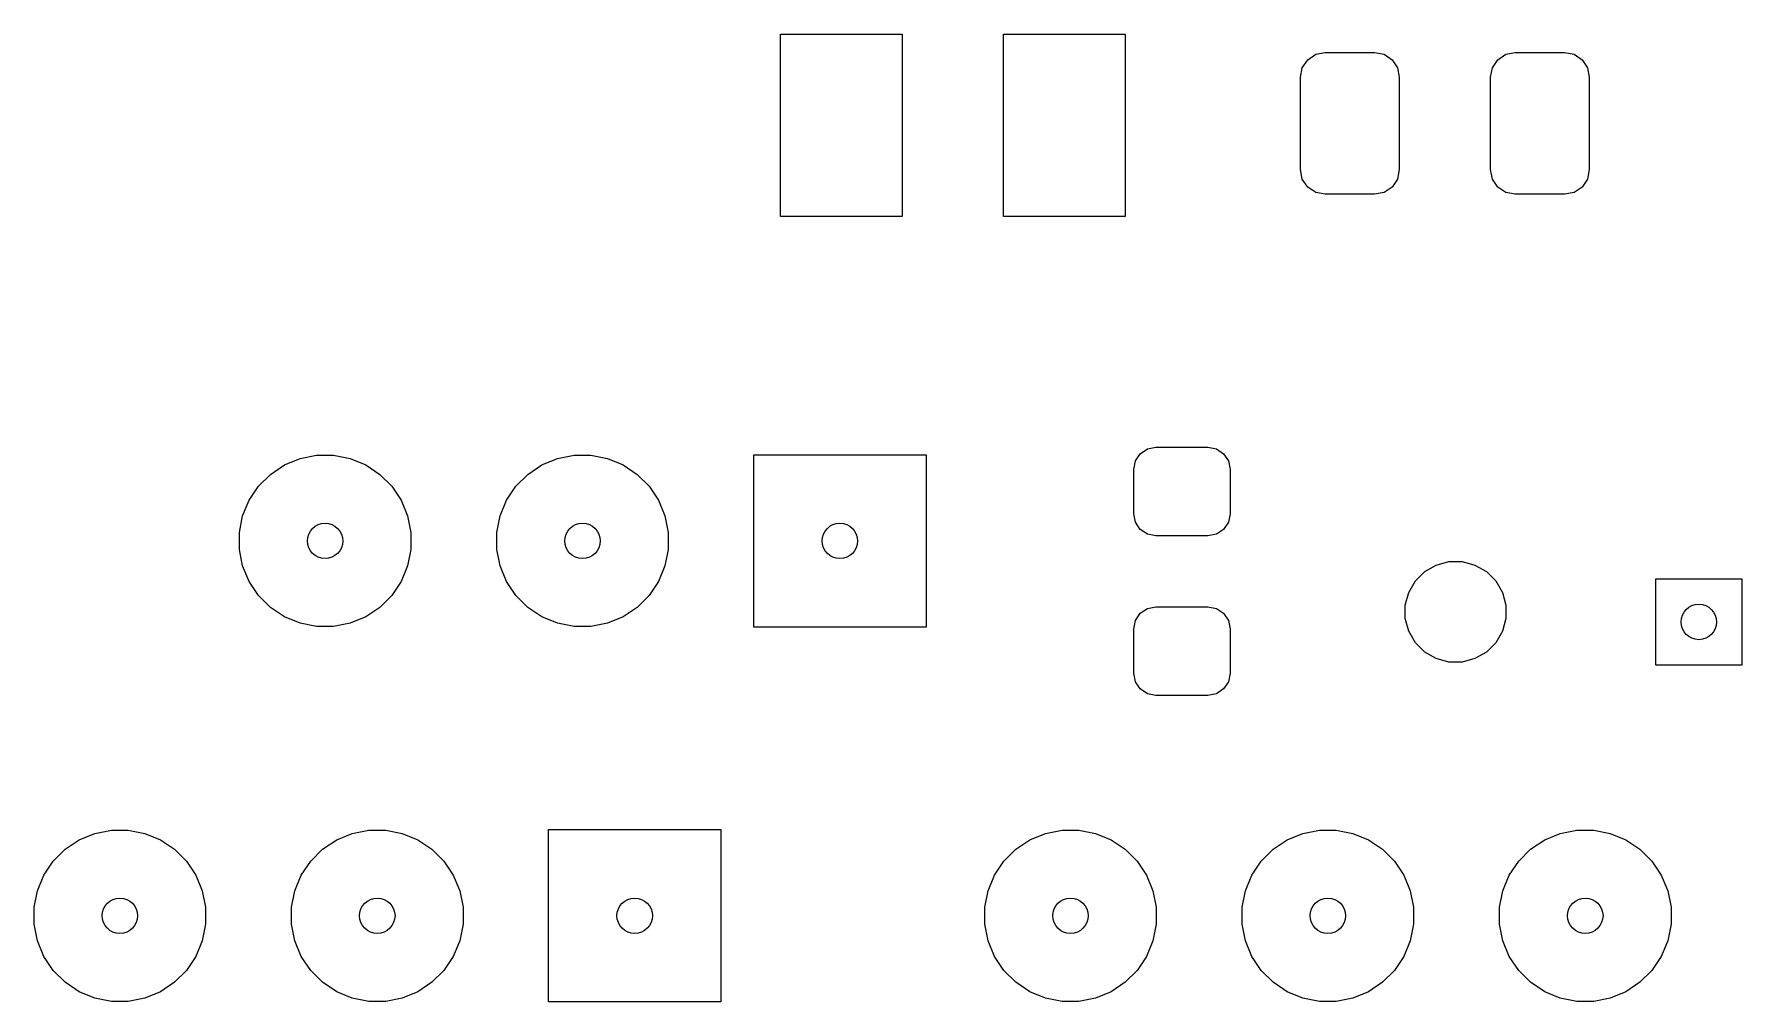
# Model space of a CAD drawing. Extents: x 2.11 to 4.44, y -4.7 to -3.04.
# Drawn here: x 2.964 to 3.627, y -4.699 to -4.323 of the extents above; entities that cross this region are included whole.
import ezdxf

# ---------------------------------------------------------------- set-up
doc = ezdxf.new("R2010")
doc.units = 0
doc.header["$MEASUREMENT"] = 0
doc.layers.add('BLACK', color=7, linetype='CONTINUOUS')

msp = doc.modelspace()

# ---------------------------------------------------------------- linework, layer by layer
at = {"layer": 'BLACK', "linetype": 'CONTINUOUS'}
for p, q in [((3.25354, -4.3936), (3.25354, -4.32274)), ((3.25354, -4.32274), (3.30079, -4.32274)), ((3.30079, -4.32274), (3.30079, -4.3936)), ((3.34016, -4.3936), (3.34016, -4.32274)), ((3.34016, -4.32274), (3.3874, -4.32274)), ((3.3874, -4.32274), (3.3874, -4.3936)), ((3.4583, -4.33266), (3.46142, -4.33058)), ((3.46142, -4.33058), (3.46509, -4.32985)), ((3.46509, -4.32985), (3.48428, -4.32985)), ((3.48428, -4.32985), (3.48795, -4.33058)), ((3.48795, -4.33058), (3.49107, -4.33266)), ((3.53212, -4.33266), (3.53524, -4.33058)), ((3.53524, -4.33058), (3.53891, -4.32985)), ((3.53891, -4.32985), (3.5581, -4.32985)), ((3.5581, -4.32985), (3.56177, -4.33058)), ((3.56177, -4.33058), (3.56489, -4.33266)), ((3.45549, -4.33944), (3.45622, -4.33577)), ((3.45622, -4.33577), (3.4583, -4.33266)), ((3.49107, -4.33266), (3.49315, -4.33577)), ((3.49315, -4.33577), (3.49388, -4.33944)), ((3.52931, -4.33944), (3.53004, -4.33577)), ((3.53004, -4.33577), (3.53212, -4.33266)), ((3.56489, -4.33266), (3.56697, -4.33577)), ((3.56697, -4.33577), (3.5677, -4.33944)), ((3.45549, -4.37537), (3.45549, -4.33944)), ((3.49388, -4.33944), (3.49388, -4.37537)), ((3.52931, -4.37537), (3.52931, -4.33944)), ((3.5677, -4.33944), (3.5677, -4.37537)), ((3.45622, -4.37904), (3.45549, -4.37537)), ((3.49388, -4.37537), (3.49315, -4.37904)), ((3.53004, -4.37904), (3.52931, -4.37537)), ((3.5677, -4.37537), (3.56697, -4.37904)), ((3.4583, -4.38216), (3.45622, -4.37904)), ((3.46142, -4.38424), (3.4583, -4.38216)), ((3.46509, -4.38497), (3.46142, -4.38424)), ((3.48428, -4.38497), (3.46509, -4.38497)), ((3.48795, -4.38424), (3.48428, -4.38497)), ((3.49107, -4.38216), (3.48795, -4.38424)), ((3.49315, -4.37904), (3.49107, -4.38216)), ((3.53212, -4.38216), (3.53004, -4.37904)), ((3.53524, -4.38424), (3.53212, -4.38216)), ((3.53891, -4.38497), (3.53524, -4.38424)), ((3.5581, -4.38497), (3.53891, -4.38497)), ((3.56177, -4.38424), (3.5581, -4.38497)), ((3.56489, -4.38216), (3.56177, -4.38424)), ((3.56697, -4.37904), (3.56489, -4.38216)), ((3.30079, -4.3936), (3.25354, -4.3936)), ((3.3874, -4.3936), (3.34016, -4.3936)), ((3.39327, -4.48579), (3.39606, -4.48392)), ((3.39606, -4.48392), (3.39936, -4.48327)), ((3.39936, -4.48327), (3.41954, -4.48327)), ((3.41954, -4.48327), (3.42283, -4.48392)), ((3.42283, -4.48392), (3.42563, -4.48579)), ((3.05535, -4.49382), (3.0608, -4.49017)), ((3.0608, -4.49017), (3.06686, -4.48766)), ((3.06686, -4.48766), (3.07329, -4.48638)), ((3.07329, -4.48638), (3.07985, -4.48638)), ((3.07985, -4.48638), (3.08629, -4.48766)), ((3.08629, -4.48766), (3.09235, -4.49017)), ((3.09235, -4.49017), (3.0978, -4.49382)), ((3.15535, -4.49382), (3.1608, -4.49017)), ((3.1608, -4.49017), (3.16686, -4.48766)), ((3.16686, -4.48766), (3.17329, -4.48638)), ((3.17329, -4.48638), (3.17985, -4.48638)), ((3.17985, -4.48638), (3.18629, -4.48766)), ((3.18629, -4.48766), (3.19235, -4.49017)), ((3.19235, -4.49017), (3.1978, -4.49382)), ((3.24311, -4.55315), (3.24311, -4.48622)), ((3.24311, -4.48622), (3.31004, -4.48622)), ((3.31004, -4.48622), (3.31004, -4.55315)), ((3.39075, -4.49188), (3.3914, -4.48858)), ((3.3914, -4.48858), (3.39327, -4.48579)), ((3.42563, -4.48579), (3.42749, -4.48858)), ((3.42749, -4.48858), (3.42815, -4.49188)), ((3.05071, -4.49846), (3.05535, -4.49382)), ((3.0978, -4.49382), (3.10244, -4.49846)), ((3.15071, -4.49846), (3.15535, -4.49382)), ((3.1978, -4.49382), (3.20244, -4.49846)), ((3.39075, -4.5091), (3.39075, -4.49188)), ((3.42815, -4.49188), (3.42815, -4.5091)), ((3.04455, -4.50997), (3.04706, -4.50391)), ((3.04706, -4.50391), (3.05071, -4.49846)), ((3.10244, -4.49846), (3.10609, -4.50391)), ((3.10609, -4.50391), (3.1086, -4.50997)), ((3.14455, -4.50997), (3.14706, -4.50391)), ((3.14706, -4.50391), (3.15071, -4.49846)), ((3.20244, -4.49846), (3.20609, -4.50391)), ((3.20609, -4.50391), (3.2086, -4.50997)), ((3.04327, -4.5164), (3.04455, -4.50997)), ((3.1086, -4.50997), (3.10988, -4.5164)), ((3.14327, -4.5164), (3.14455, -4.50997)), ((3.2086, -4.50997), (3.20988, -4.5164)), ((3.3914, -4.5124), (3.39075, -4.5091)), ((3.42815, -4.5091), (3.42749, -4.5124)), ((3.04327, -4.52297), (3.04327, -4.5164)), ((3.10988, -4.5164), (3.10988, -4.52297)), ((3.14327, -4.52297), (3.14327, -4.5164)), ((3.20988, -4.5164), (3.20988, -4.52297)), ((3.39327, -4.51519), (3.3914, -4.5124)), ((3.39606, -4.51706), (3.39327, -4.51519)), ((3.39936, -4.51772), (3.39606, -4.51706)), ((3.41954, -4.51772), (3.39936, -4.51772)), ((3.42283, -4.51706), (3.41954, -4.51772)), ((3.42563, -4.51519), (3.42283, -4.51706)), ((3.42749, -4.5124), (3.42563, -4.51519)), ((3.04455, -4.5294), (3.04327, -4.52297)), ((3.10988, -4.52297), (3.1086, -4.5294)), ((3.14455, -4.5294), (3.14327, -4.52297)), ((3.20988, -4.52297), (3.2086, -4.5294)), ((3.04706, -4.53546), (3.04455, -4.5294)), ((3.1086, -4.5294), (3.10609, -4.53546)), ((3.14706, -4.53546), (3.14455, -4.5294)), ((3.2086, -4.5294), (3.20609, -4.53546)), ((3.50376, -4.53163), (3.50821, -4.52906)), ((3.50821, -4.52906), (3.51318, -4.52773)), ((3.51318, -4.52773), (3.51832, -4.52773)), ((3.51832, -4.52773), (3.52328, -4.52906)), ((3.52328, -4.52906), (3.52773, -4.53163)), ((3.05071, -4.54091), (3.04706, -4.53546)), ((3.10609, -4.53546), (3.10244, -4.54091)), ((3.15071, -4.54091), (3.14706, -4.53546)), ((3.20609, -4.53546), (3.20244, -4.54091)), ((3.49756, -4.53971), (3.50013, -4.53526)), ((3.50013, -4.53526), (3.50376, -4.53163)), ((3.52773, -4.53163), (3.53137, -4.53526)), ((3.53137, -4.53526), (3.53393, -4.53971)), ((3.5935, -4.56791), (3.5935, -4.53445)), ((3.5935, -4.53445), (3.62697, -4.53445)), ((3.62697, -4.53445), (3.62697, -4.56791)), ((3.05535, -4.54555), (3.05071, -4.54091)), ((3.10244, -4.54091), (3.0978, -4.54555)), ((3.15535, -4.54555), (3.15071, -4.54091)), ((3.20244, -4.54091), (3.1978, -4.54555)), ((3.49623, -4.54467), (3.49756, -4.53971)), ((3.53393, -4.53971), (3.53526, -4.54467)), ((3.0608, -4.5492), (3.05535, -4.54555)), ((3.06686, -4.55171), (3.0608, -4.5492)), ((3.09235, -4.5492), (3.08629, -4.55171)), ((3.0978, -4.54555), (3.09235, -4.5492)), ((3.1608, -4.5492), (3.15535, -4.54555)), ((3.16686, -4.55171), (3.1608, -4.5492)), ((3.19235, -4.5492), (3.18629, -4.55171)), ((3.1978, -4.54555), (3.19235, -4.5492)), ((3.39075, -4.55389), (3.3914, -4.55059)), ((3.3914, -4.55059), (3.39327, -4.5478)), ((3.39327, -4.5478), (3.39606, -4.54593)), ((3.39606, -4.54593), (3.39936, -4.54528)), ((3.39936, -4.54528), (3.41954, -4.54528)), ((3.41954, -4.54528), (3.42283, -4.54593)), ((3.42283, -4.54593), (3.42563, -4.5478)), ((3.42563, -4.5478), (3.42749, -4.55059)), ((3.42749, -4.55059), (3.42815, -4.55389)), ((3.49623, -4.54981), (3.49623, -4.54467)), ((3.49756, -4.55478), (3.49623, -4.54981)), ((3.53526, -4.54981), (3.53393, -4.55478)), ((3.53526, -4.54467), (3.53526, -4.54981)), ((3.07329, -4.55299), (3.06686, -4.55171)), ((3.07985, -4.55299), (3.07329, -4.55299)), ((3.08629, -4.55171), (3.07985, -4.55299)), ((3.17329, -4.55299), (3.16686, -4.55171)), ((3.17985, -4.55299), (3.17329, -4.55299)), ((3.18629, -4.55171), (3.17985, -4.55299)), ((3.31004, -4.55315), (3.24311, -4.55315)), ((3.39075, -4.57111), (3.39075, -4.55389)), ((3.42815, -4.55389), (3.42815, -4.57111)), ((3.50013, -4.55923), (3.49756, -4.55478)), ((3.53393, -4.55478), (3.53137, -4.55923)), ((3.50376, -4.56286), (3.50013, -4.55923)), ((3.50821, -4.56543), (3.50376, -4.56286)), ((3.52773, -4.56286), (3.52328, -4.56543)), ((3.53137, -4.55923), (3.52773, -4.56286)), ((3.51318, -4.56676), (3.50821, -4.56543)), ((3.51832, -4.56676), (3.51318, -4.56676)), ((3.52328, -4.56543), (3.51832, -4.56676)), ((3.62697, -4.56791), (3.5935, -4.56791)), ((3.3914, -4.57441), (3.39075, -4.57111)), ((3.39327, -4.5772), (3.3914, -4.57441)), ((3.39606, -4.57907), (3.39327, -4.5772)), ((3.42563, -4.5772), (3.42283, -4.57907)), ((3.42749, -4.57441), (3.42563, -4.5772)), ((3.42815, -4.57111), (3.42749, -4.57441)), ((3.39936, -4.57972), (3.39606, -4.57907)), ((3.41954, -4.57972), (3.39936, -4.57972)), ((3.42283, -4.57907), (3.41954, -4.57972)), ((2.97562, -4.63949), (2.98108, -4.63584)), ((2.98108, -4.63584), (2.98714, -4.63333)), ((2.98714, -4.63333), (2.99357, -4.63205)), ((2.99357, -4.63205), (3.00013, -4.63205)), ((3.00013, -4.63205), (3.00656, -4.63333)), ((3.00656, -4.63333), (3.01263, -4.63584)), ((3.01263, -4.63584), (3.01808, -4.63949)), ((3.07562, -4.63949), (3.08108, -4.63584)), ((3.08108, -4.63584), (3.08714, -4.63333)), ((3.08714, -4.63333), (3.09357, -4.63205)), ((3.09357, -4.63205), (3.10013, -4.63205)), ((3.10013, -4.63205), (3.10656, -4.63333)), ((3.10656, -4.63333), (3.11263, -4.63584)), ((3.11263, -4.63584), (3.11808, -4.63949)), ((3.16339, -4.69882), (3.16339, -4.63189)), ((3.16339, -4.63189), (3.23031, -4.63189)), ((3.23031, -4.63189), (3.23031, -4.69882)), ((3.34491, -4.63949), (3.35037, -4.63584)), ((3.35037, -4.63584), (3.35643, -4.63333)), ((3.35643, -4.63333), (3.36286, -4.63205)), ((3.36286, -4.63205), (3.36942, -4.63205)), ((3.36942, -4.63205), (3.37586, -4.63333)), ((3.37586, -4.63333), (3.38192, -4.63584)), ((3.38192, -4.63584), (3.38737, -4.63949)), ((3.44491, -4.63949), (3.45037, -4.63584)), ((3.45037, -4.63584), (3.45643, -4.63333)), ((3.45643, -4.63333), (3.46286, -4.63205)), ((3.46286, -4.63205), (3.46942, -4.63205)), ((3.46942, -4.63205), (3.47586, -4.63333)), ((3.47586, -4.63333), (3.48192, -4.63584)), ((3.48192, -4.63584), (3.48737, -4.63949)), ((3.54491, -4.63949), (3.55037, -4.63584)), ((3.55037, -4.63584), (3.55643, -4.63333)), ((3.55643, -4.63333), (3.56286, -4.63205)), ((3.56286, -4.63205), (3.56942, -4.63205)), ((3.56942, -4.63205), (3.57586, -4.63333)), ((3.57586, -4.63333), (3.58192, -4.63584)), ((3.58192, -4.63584), (3.58737, -4.63949)), ((2.97098, -4.64412), (2.97562, -4.63949)), ((3.01808, -4.63949), (3.02272, -4.64412)), ((3.07098, -4.64412), (3.07562, -4.63949)), ((3.11808, -4.63949), (3.12272, -4.64412)), ((3.34027, -4.64412), (3.34491, -4.63949)), ((3.38737, -4.63949), (3.39201, -4.64412)), ((3.44027, -4.64412), (3.44491, -4.63949)), ((3.48737, -4.63949), (3.49201, -4.64412)), ((3.54027, -4.64412), (3.54491, -4.63949)), ((3.58737, -4.63949), (3.59201, -4.64412)), ((2.96483, -4.65564), (2.96734, -4.64958)), ((2.96734, -4.64958), (2.97098, -4.64412)), ((3.02272, -4.64412), (3.02636, -4.64958)), ((3.02636, -4.64958), (3.02887, -4.65564)), ((3.06483, -4.65564), (3.06734, -4.64958)), ((3.06734, -4.64958), (3.07098, -4.64412)), ((3.12272, -4.64412), (3.12636, -4.64958)), ((3.12636, -4.64958), (3.12887, -4.65564)), ((3.33412, -4.65564), (3.33663, -4.64958)), ((3.33663, -4.64958), (3.34027, -4.64412)), ((3.39201, -4.64412), (3.39565, -4.64958)), ((3.39565, -4.64958), (3.39817, -4.65564)), ((3.43412, -4.65564), (3.43663, -4.64958)), ((3.43663, -4.64958), (3.44027, -4.64412)), ((3.49201, -4.64412), (3.49565, -4.64958)), ((3.49565, -4.64958), (3.49817, -4.65564)), ((3.53412, -4.65564), (3.53663, -4.64958)), ((3.53663, -4.64958), (3.54027, -4.64412)), ((3.59201, -4.64412), (3.59565, -4.64958)), ((3.59565, -4.64958), (3.59817, -4.65564)), ((2.96355, -4.66207), (2.96483, -4.65564)), ((3.02887, -4.65564), (3.03015, -4.66207)), ((3.06355, -4.66207), (3.06483, -4.65564)), ((3.12887, -4.65564), (3.13015, -4.66207)), ((3.33284, -4.66207), (3.33412, -4.65564)), ((3.39817, -4.65564), (3.39945, -4.66207)), ((3.43284, -4.66207), (3.43412, -4.65564)), ((3.49817, -4.65564), (3.49945, -4.66207)), ((3.53284, -4.66207), (3.53412, -4.65564)), ((3.59817, -4.65564), (3.59945, -4.66207)), ((2.96355, -4.66863), (2.96355, -4.66207)), ((3.03015, -4.66207), (3.03015, -4.66863)), ((3.06355, -4.66863), (3.06355, -4.66207)), ((3.13015, -4.66207), (3.13015, -4.66863)), ((3.33284, -4.66863), (3.33284, -4.66207)), ((3.39945, -4.66207), (3.39945, -4.66863)), ((3.43284, -4.66863), (3.43284, -4.66207)), ((3.49945, -4.66207), (3.49945, -4.66863)), ((3.53284, -4.66863), (3.53284, -4.66207)), ((3.59945, -4.66207), (3.59945, -4.66863)), ((2.96483, -4.67507), (2.96355, -4.66863)), ((3.03015, -4.66863), (3.02887, -4.67507)), ((3.06483, -4.67507), (3.06355, -4.66863)), ((3.13015, -4.66863), (3.12887, -4.67507)), ((3.33412, -4.67507), (3.33284, -4.66863)), ((3.39945, -4.66863), (3.39817, -4.67507)), ((3.43412, -4.67507), (3.43284, -4.66863)), ((3.49945, -4.66863), (3.49817, -4.67507)), ((3.53412, -4.67507), (3.53284, -4.66863)), ((3.59945, -4.66863), (3.59817, -4.67507)), ((2.96734, -4.68113), (2.96483, -4.67507)), ((3.02887, -4.67507), (3.02636, -4.68113)), ((3.06734, -4.68113), (3.06483, -4.67507)), ((3.12887, -4.67507), (3.12636, -4.68113)), ((3.33663, -4.68113), (3.33412, -4.67507)), ((3.39817, -4.67507), (3.39565, -4.68113)), ((3.43663, -4.68113), (3.43412, -4.67507)), ((3.49817, -4.67507), (3.49565, -4.68113)), ((3.53663, -4.68113), (3.53412, -4.67507)), ((3.59817, -4.67507), (3.59565, -4.68113)), ((2.97098, -4.68658), (2.96734, -4.68113)), ((3.02636, -4.68113), (3.02272, -4.68658)), ((3.07098, -4.68658), (3.06734, -4.68113)), ((3.12636, -4.68113), (3.12272, -4.68658)), ((3.34027, -4.68658), (3.33663, -4.68113)), ((3.39565, -4.68113), (3.39201, -4.68658)), ((3.44027, -4.68658), (3.43663, -4.68113)), ((3.49565, -4.68113), (3.49201, -4.68658)), ((3.54027, -4.68658), (3.53663, -4.68113)), ((3.59565, -4.68113), (3.59201, -4.68658)), ((2.97562, -4.69122), (2.97098, -4.68658)), ((3.02272, -4.68658), (3.01808, -4.69122)), ((3.07562, -4.69122), (3.07098, -4.68658)), ((3.12272, -4.68658), (3.11808, -4.69122)), ((3.34491, -4.69122), (3.34027, -4.68658)), ((3.39201, -4.68658), (3.38737, -4.69122)), ((3.44491, -4.69122), (3.44027, -4.68658)), ((3.49201, -4.68658), (3.48737, -4.69122)), ((3.54491, -4.69122), (3.54027, -4.68658)), ((3.59201, -4.68658), (3.58737, -4.69122)), ((2.98108, -4.69487), (2.97562, -4.69122)), ((2.98714, -4.69738), (2.98108, -4.69487)), ((3.01263, -4.69487), (3.00656, -4.69738)), ((3.01808, -4.69122), (3.01263, -4.69487)), ((3.08108, -4.69487), (3.07562, -4.69122)), ((3.08714, -4.69738), (3.08108, -4.69487)), ((3.11263, -4.69487), (3.10656, -4.69738)), ((3.11808, -4.69122), (3.11263, -4.69487)), ((3.35037, -4.69487), (3.34491, -4.69122)), ((3.35643, -4.69738), (3.35037, -4.69487)), ((3.38192, -4.69487), (3.37586, -4.69738)), ((3.38737, -4.69122), (3.38192, -4.69487)), ((3.45037, -4.69487), (3.44491, -4.69122)), ((3.45643, -4.69738), (3.45037, -4.69487)), ((3.48192, -4.69487), (3.47586, -4.69738)), ((3.48737, -4.69122), (3.48192, -4.69487)), ((3.55037, -4.69487), (3.54491, -4.69122)), ((3.55643, -4.69738), (3.55037, -4.69487)), ((3.58192, -4.69487), (3.57586, -4.69738)), ((3.58737, -4.69122), (3.58192, -4.69487)), ((2.99357, -4.69866), (2.98714, -4.69738)), ((3.00013, -4.69866), (2.99357, -4.69866)), ((3.00656, -4.69738), (3.00013, -4.69866)), ((3.09357, -4.69866), (3.08714, -4.69738)), ((3.10013, -4.69866), (3.09357, -4.69866)), ((3.10656, -4.69738), (3.10013, -4.69866)), ((3.23031, -4.69882), (3.16339, -4.69882)), ((3.36286, -4.69866), (3.35643, -4.69738)), ((3.36942, -4.69866), (3.36286, -4.69866)), ((3.37586, -4.69738), (3.36942, -4.69866)), ((3.46286, -4.69866), (3.45643, -4.69738)), ((3.46942, -4.69866), (3.46286, -4.69866)), ((3.47586, -4.69738), (3.46942, -4.69866)), ((3.56286, -4.69866), (3.55643, -4.69738)), ((3.56942, -4.69866), (3.56286, -4.69866)), ((3.57586, -4.69738), (3.56942, -4.69866))]:
    msp.add_line(p, q, dxfattribs=at)
at = {"layer": 'BLACK'}
for centre in [(3.07657, -4.51969), (3.17657, -4.51969), (3.27657, -4.51969), (3.61024, -4.55118), (2.99685, -4.66535), (3.09685, -4.66535), (3.19685, -4.66535), (3.36614, -4.66535), (3.46614, -4.66535), (3.56614, -4.66535)]:
    msp.add_circle(centre, 0.00689, dxfattribs=at)
at = {"layer": 'WHITE'}
for centre in [(3.07657, -4.51969), (3.17657, -4.51969), (3.27657, -4.51969), (3.61024, -4.55118), (2.99685, -4.66535), (3.09685, -4.66535), (3.19685, -4.66535), (3.36614, -4.66535), (3.46614, -4.66535), (3.56614, -4.66535)]:
    msp.add_circle(centre, 0.00689, dxfattribs=at)

doc.saveas('drawing.dxf')
